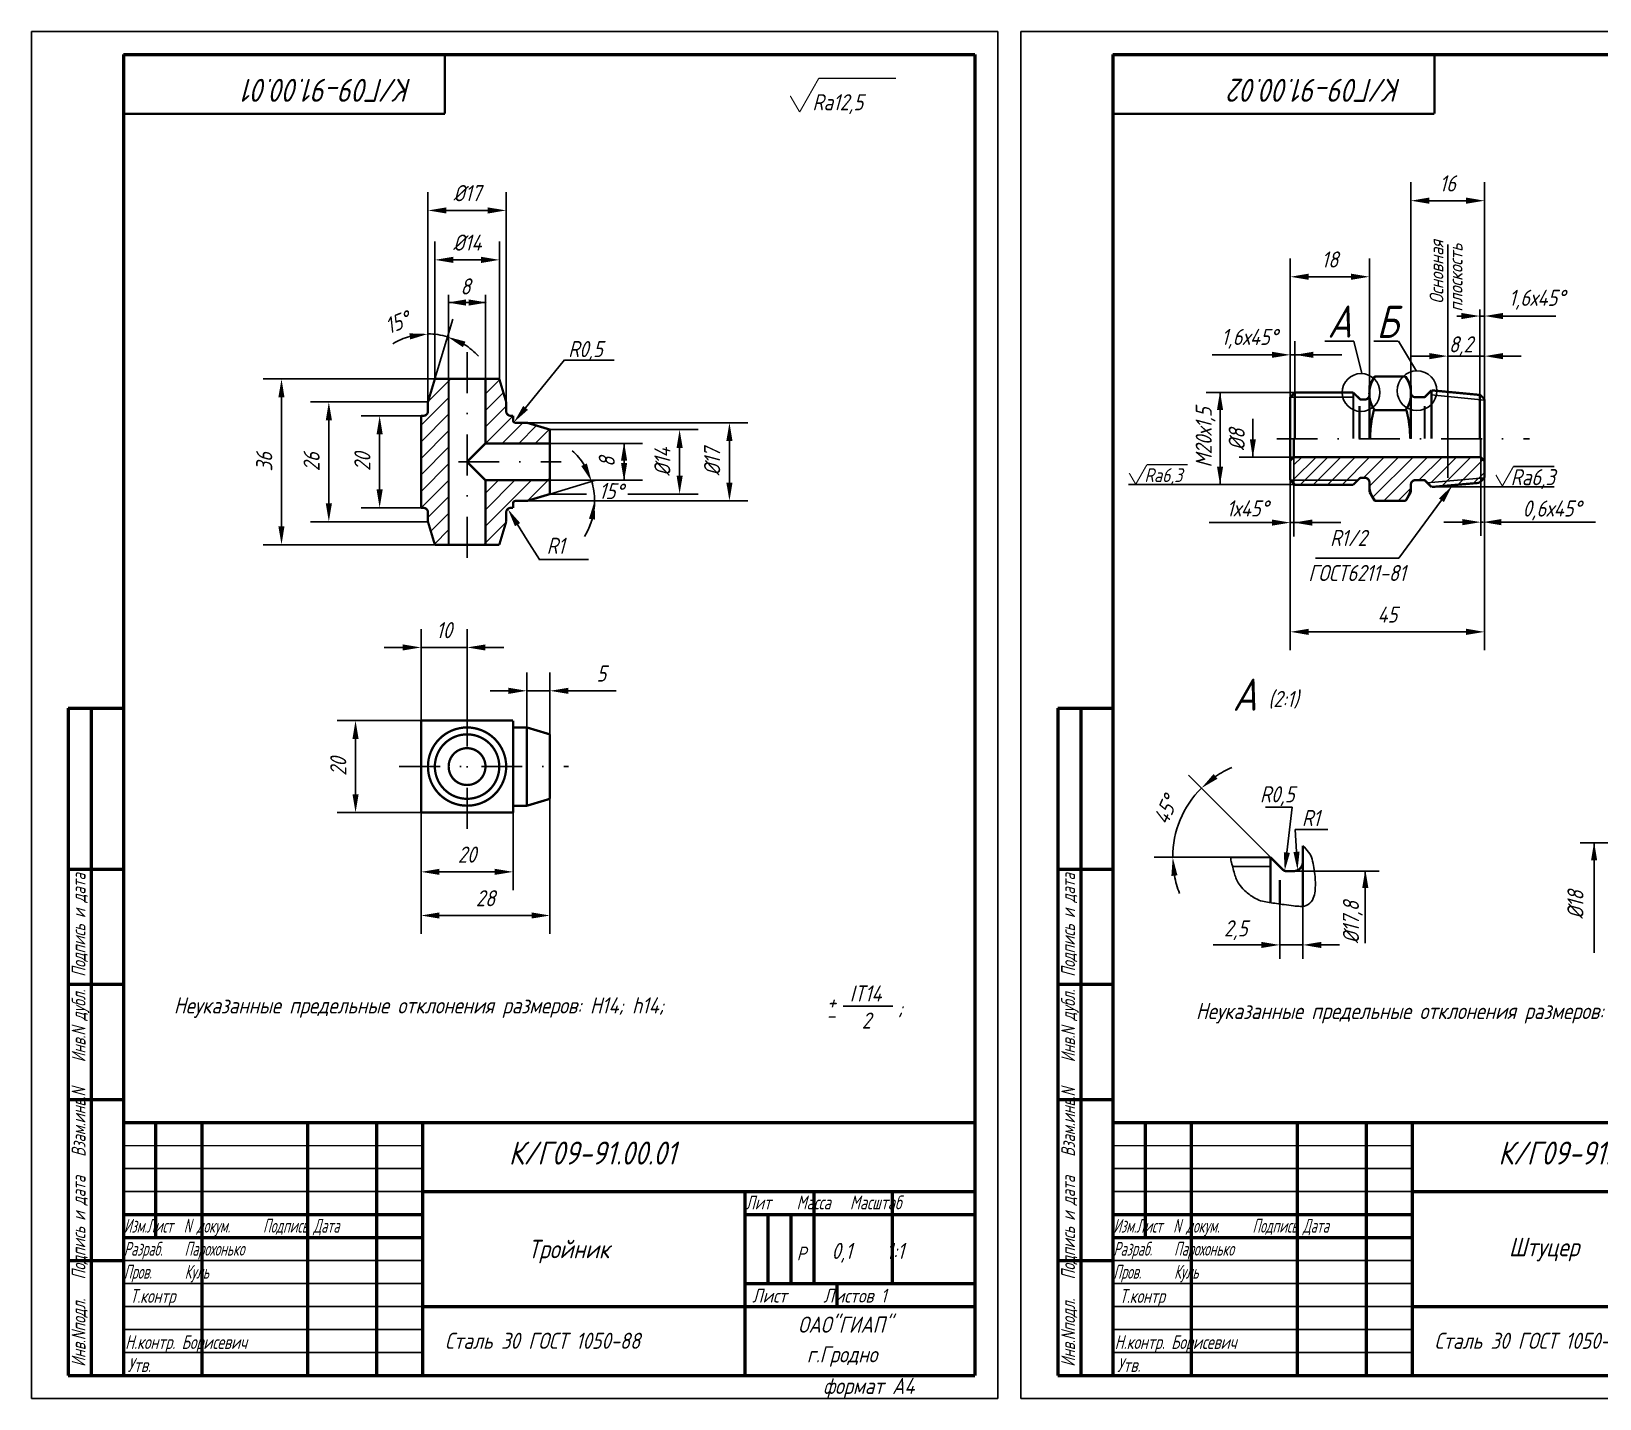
# Model space of a CAD drawing. Header units: inches. Extents: x 1065 to 7392, y 1020 to 3127.
# Drawn here: x 6062.6 to 6403.3, y 1027.6 to 1324.6 of the extents above; entities that cross this region are included whole.
import ezdxf
from ezdxf.enums import TextEntityAlignment as Align

# ---------------------------------------------------------------- set-up
doc = ezdxf.new("R2010")
doc.units = ezdxf.units.IN
doc.header["$LTSCALE"] = 0.7
doc.header["$MEASUREMENT"] = 0
doc.linetypes.add('DASHDOT', pattern=[25.4, 12.7, -6.35, 0, -6.35])
doc.styles.add('ROMANC', font='romanc', dxfattribs={"width": 0.8, "oblique": 15, "height": 3.5})
doc.styles.get("Standard").update_dxf_attribs({"font": 'romand.shx', "width": 0.8, "oblique": 15, "height": 3.5})
doc.dimstyles.get("Standard").update_dxf_attribs({"dimtxt": 3.5, "dimasz": 4, "dimexe": 4, "dimexo": 0, "dimgap": 2, "dimtad": 1, "dimdec": 0, "dimdsep": 46, "dimtxsty": 'Standard', "dimcen": 0.09, "dimadec": 0, "dimazin": 0, "dimtfac": 1, "dimtdec": 0, "dimtmove": 0, "dimatfit": 3, "dimfxl": 0, "dimtolj": 1, "dimtzin": 0, "dimlwd": 25, "dimlwe": 25, "dimarcsym": 0})

# ---------------------------------------------------------------- blocks, each defined once
blk = doc.blocks.new('*D367')
at = {"color": 0, "lineweight": 25}
for p, q in [((6147.28, 1241.05), (6134.29, 1241.05)), ((6138.29, 1237.05), (6138.29, 1225.05)), ((6147.31, 1221.05), (6134.29, 1221.05))]:
    blk.add_line(p, q, dxfattribs=at)
for points in [[(6137.62, 1237.05), (6138.95, 1237.05), (6138.29, 1241.05)], [(6137.62, 1225.05), (6138.95, 1225.05), (6138.29, 1221.05)]]:
    blk.add_solid(points, dxfattribs=at)
at = {"layer": 'DEFPOINTS', "color": 0, "lineweight": 25}
for p in [(6147.28, 1241.05), (6138.29, 1221.05), (6147.31, 1221.05)]:
    blk.add_point(p, dxfattribs=at)
at = {"color": 0, "insert": (6134.54, 1231.05), "char_height": 3.5, "attachment_point": 5, "rotation": 90}
blk.add_mtext('\\A1;20', dxfattribs=at)
blk = doc.blocks.new('*D368')
at = {"color": 0, "lineweight": 25}
blk.add_line((6150.28, 1249.05), (6154.18, 1262.04), dxfattribs=at)
for start, end in [(105.5877, 121.1753), (73.3008, 90), (42.1254, 57.7131)]:
    blk.add_arc((6148.79, 1244.09), 14.75, start, end, dxfattribs=at)
for points in [[(6144.74, 1258.95), (6144.92, 1257.63), (6148.79, 1258.83)], [(6156.39, 1255.95), (6156.95, 1257.16), (6153.03, 1258.21)]]:
    blk.add_solid(points, dxfattribs=at)
at = {"layer": 'DEFPOINTS', "color": 0, "lineweight": 25}
for p in [(6148.79, 1281.64), (6151.64, 1258.56), (6150.28, 1249.05), (6148.78, 1244.05), (6148.79, 1244.09)]:
    blk.add_point(p, dxfattribs=at)
at = {"color": 0, "insert": (6142.12, 1261.34), "char_height": 3.5, "attachment_point": 5, "rotation": 21.1435}
blk.add_mtext('\\A1;15%%D', dxfattribs=at)
blk = doc.blocks.new('*D377')
at = {"color": 0, "lineweight": 25}
for p, q in [((6148.78, 1244.05), (6123.25, 1244.05)), ((6127.25, 1240.05), (6127.25, 1222.05)), ((6148.78, 1218.05), (6123.25, 1218.05))]:
    blk.add_line(p, q, dxfattribs=at)
for points in [[(6126.58, 1240.05), (6127.92, 1240.05), (6127.25, 1244.05)], [(6126.58, 1222.05), (6127.92, 1222.05), (6127.25, 1218.05)]]:
    blk.add_solid(points, dxfattribs=at)
at = {"layer": 'DEFPOINTS', "color": 0, "lineweight": 25}
for p in [(6148.78, 1244.05), (6127.25, 1218.05), (6148.78, 1218.05)]:
    blk.add_point(p, dxfattribs=at)
at = {"color": 0, "lineweight": 25, "insert": (6123.5, 1231.05), "char_height": 3.5, "attachment_point": 5, "rotation": 90}
blk.add_mtext('\\A1;26', dxfattribs=at)
blk = doc.blocks.new('*D378')
at = {"color": 0, "lineweight": 25}
for p, q in [((6150.28, 1249.05), (6112.96, 1249.05)), ((6116.96, 1245.05), (6116.96, 1217.05)), ((6150.28, 1213.05), (6112.96, 1213.05))]:
    blk.add_line(p, q, dxfattribs=at)
for points in [[(6116.29, 1245.05), (6117.62, 1245.05), (6116.96, 1249.05)], [(6116.29, 1217.05), (6117.62, 1217.05), (6116.96, 1213.05)]]:
    blk.add_solid(points, dxfattribs=at)
at = {"layer": 'DEFPOINTS', "color": 0, "lineweight": 25}
for p in [(6150.28, 1249.05), (6116.96, 1213.05), (6150.28, 1213.05)]:
    blk.add_point(p, dxfattribs=at)
at = {"color": 0, "lineweight": 25, "insert": (6113.21, 1231.05), "char_height": 3.5, "attachment_point": 5, "rotation": 90}
blk.add_mtext('\\A1;36', dxfattribs=at)
blk = doc.blocks.new('*D379')
at = {"color": 0, "lineweight": 25}
for p, q in [((6170.28, 1239.55), (6218.28, 1239.55)), ((6214.28, 1235.55), (6214.28, 1226.55)), ((6170.28, 1222.55), (6218.28, 1222.55))]:
    blk.add_line(p, q, dxfattribs=at)
for points in [[(6213.61, 1235.55), (6214.95, 1235.55), (6214.28, 1239.55)], [(6213.61, 1226.55), (6214.95, 1226.55), (6214.28, 1222.55)]]:
    blk.add_solid(points, dxfattribs=at)
at = {"layer": 'DEFPOINTS', "color": 0, "lineweight": 25}
for p in [(6170.28, 1239.55), (6170.28, 1222.55), (6214.28, 1222.55)]:
    blk.add_point(p, dxfattribs=at)
at = {"color": 0, "lineweight": 25, "insert": (6210.53, 1231.05), "char_height": 3.5, "attachment_point": 5, "rotation": 90}
blk.add_mtext('\\A1;%%C17', dxfattribs=at)
blk = doc.blocks.new('*D380')
at = {"color": 0, "lineweight": 25}
for p, q in [((6150.28, 1249.05), (6150.28, 1278.92)), ((6164.34, 1248.86), (6164.34, 1278.92)), ((6154.28, 1274.92), (6160.34, 1274.92))]:
    blk.add_line(p, q, dxfattribs=at)
for points in [[(6154.28, 1275.59), (6154.28, 1274.25), (6150.28, 1274.92)], [(6160.34, 1275.59), (6160.34, 1274.25), (6164.34, 1274.92)]]:
    blk.add_solid(points, dxfattribs=at)
at = {"layer": 'DEFPOINTS', "color": 0, "lineweight": 25}
for p in [(6164.34, 1274.92), (6150.28, 1249.05), (6164.34, 1248.86)]:
    blk.add_point(p, dxfattribs=at)
at = {"color": 0, "lineweight": 25, "insert": (6157.31, 1278.67), "char_height": 3.5, "attachment_point": 5}
blk.add_mtext('\\A1;%%C14', dxfattribs=at)
blk = doc.blocks.new('*D381')
at = {"color": 0, "lineweight": 25}
for p, q in [((6148.79, 1244.09), (6148.79, 1289.66)), ((6165.78, 1244.05), (6165.78, 1289.66)), ((6152.79, 1285.66), (6161.78, 1285.66))]:
    blk.add_line(p, q, dxfattribs=at)
for points in [[(6152.79, 1286.32), (6152.79, 1284.99), (6148.79, 1285.66)], [(6161.78, 1286.32), (6161.78, 1284.99), (6165.78, 1285.66)]]:
    blk.add_solid(points, dxfattribs=at)
at = {"layer": 'DEFPOINTS', "color": 0, "lineweight": 25}
for p in [(6165.78, 1285.66), (6148.79, 1244.09), (6165.78, 1244.05)]:
    blk.add_point(p, dxfattribs=at)
at = {"color": 0, "lineweight": 25, "insert": (6157.29, 1289.41), "char_height": 3.5, "attachment_point": 5}
blk.add_mtext('\\A1;%%C17', dxfattribs=at)
blk = doc.blocks.new('*D369')
at = {"color": 0, "lineweight": 25}
for p, q in [((6170.28, 1169.16), (6170.28, 1185.31)), ((6175.28, 1167.66), (6175.28, 1185.31)), ((6166.28, 1181.31), (6162.28, 1181.31)), ((6170.28, 1181.31), (6175.28, 1181.31)), ((6179.28, 1181.31), (6189.64, 1181.31))]:
    blk.add_line(p, q, dxfattribs=at)
for points in [[(6166.28, 1181.97), (6166.28, 1180.64), (6170.28, 1181.31)], [(6179.28, 1181.97), (6179.28, 1180.64), (6175.28, 1181.31)]]:
    blk.add_solid(points, dxfattribs=at)
at = {"layer": 'DEFPOINTS', "color": 0, "lineweight": 25}
for p in [(6175.28, 1181.31), (6170.28, 1169.16), (6175.28, 1167.66)]:
    blk.add_point(p, dxfattribs=at)
at = {"color": 0, "lineweight": 25, "insert": (6186.46, 1185.06), "char_height": 3.5, "attachment_point": 5}
blk.add_mtext('\\A1;5', dxfattribs=at)
blk = doc.blocks.new('*D382')
at = {"color": 0, "lineweight": 25}
for p, q in [((6147.28, 1174.85), (6147.28, 1194.73)), ((6157.28, 1174.85), (6157.28, 1194.73)), ((6143.28, 1190.73), (6139.28, 1190.73)), ((6147.28, 1190.73), (6157.28, 1190.73)), ((6161.28, 1190.73), (6165.28, 1190.73))]:
    blk.add_line(p, q, dxfattribs=at)
for points in [[(6143.28, 1191.39), (6143.28, 1190.06), (6147.28, 1190.73)], [(6161.28, 1191.39), (6161.28, 1190.06), (6157.28, 1190.73)]]:
    blk.add_solid(points, dxfattribs=at)
at = {"layer": 'DEFPOINTS', "color": 0, "lineweight": 25}
for p in [(6157.28, 1190.73), (6147.28, 1174.85), (6157.28, 1174.85)]:
    blk.add_point(p, dxfattribs=at)
at = {"color": 0, "lineweight": 25, "insert": (6152.28, 1194.48), "char_height": 3.5, "attachment_point": 5}
blk.add_mtext('\\A1;10', dxfattribs=at)
blk = doc.blocks.new('*D383')
at = {"color": 0, "lineweight": 25}
for p, q in [((6147.28, 1174.85), (6129.05, 1174.85)), ((6133.05, 1170.85), (6133.05, 1158.85)), ((6147.28, 1154.85), (6129.05, 1154.85))]:
    blk.add_line(p, q, dxfattribs=at)
for points in [[(6132.38, 1170.85), (6133.72, 1170.85), (6133.05, 1174.85)], [(6132.38, 1158.85), (6133.72, 1158.85), (6133.05, 1154.85)]]:
    blk.add_solid(points, dxfattribs=at)
at = {"layer": 'DEFPOINTS', "color": 0, "lineweight": 25}
for p in [(6147.28, 1174.85), (6133.05, 1154.85), (6147.28, 1154.85)]:
    blk.add_point(p, dxfattribs=at)
at = {"color": 0, "lineweight": 25, "insert": (6129.3, 1164.85), "char_height": 3.5, "attachment_point": 5, "rotation": 90}
blk.add_mtext('\\A1;20', dxfattribs=at)
blk = doc.blocks.new('*D384')
at = {"color": 0, "lineweight": 25}
for p, q in [((6147.28, 1154.85), (6147.28, 1137.98)), ((6167.28, 1154.85), (6167.28, 1137.98)), ((6151.28, 1141.98), (6163.28, 1141.98))]:
    blk.add_line(p, q, dxfattribs=at)
for points in [[(6151.28, 1142.65), (6151.28, 1141.32), (6147.28, 1141.98)], [(6163.28, 1142.65), (6163.28, 1141.32), (6167.28, 1141.98)]]:
    blk.add_solid(points, dxfattribs=at)
at = {"layer": 'DEFPOINTS', "color": 0, "lineweight": 25}
for p in [(6147.28, 1154.85), (6167.28, 1154.85), (6167.28, 1141.98)]:
    blk.add_point(p, dxfattribs=at)
at = {"color": 0, "lineweight": 25, "insert": (6157.28, 1145.73), "char_height": 3.5, "attachment_point": 5}
blk.add_mtext('\\A1;20', dxfattribs=at)
blk = doc.blocks.new('*D385')
at = {"color": 0, "lineweight": 25}
for p, q in [((6175.28, 1157.85), (6175.28, 1128.5)), ((6147.28, 1154.85), (6147.28, 1128.5)), ((6151.28, 1132.5), (6171.28, 1132.5))]:
    blk.add_line(p, q, dxfattribs=at)
for points in [[(6151.28, 1133.17), (6151.28, 1131.84), (6147.28, 1132.5)], [(6171.28, 1133.17), (6171.28, 1131.84), (6175.28, 1132.5)]]:
    blk.add_solid(points, dxfattribs=at)
at = {"layer": 'DEFPOINTS', "color": 0, "lineweight": 25}
for p in [(6175.28, 1157.85), (6147.28, 1154.85), (6175.28, 1132.5)]:
    blk.add_point(p, dxfattribs=at)
at = {"color": 0, "lineweight": 25, "insert": (6161.28, 1136.25), "char_height": 3.5, "attachment_point": 5}
blk.add_mtext('\\A1;28', dxfattribs=at)
blk = doc.blocks.new('*D370')
at = {"color": 0, "lineweight": 25}
for p, q in [((6331.85, 1145.14), (6313.99, 1163)), ((6323.16, 1145.14), (6306.59, 1145.14))]:
    blk.add_line(p, q, dxfattribs=at)
for start, end in [(113.4062, 124.2031), (135, 180), (190.7969, 201.5938)]:
    blk.add_arc((6331.85, 1145.14), 21.26, start, end, dxfattribs=at)
for points in [[(6320.32, 1162.21), (6319.47, 1163.23), (6316.82, 1160.17)], [(6310.3, 1141.09), (6311.63, 1141.22), (6310.59, 1145.14)]]:
    blk.add_solid(points, dxfattribs=at)
at = {"layer": 'DEFPOINTS', "color": 0, "lineweight": 25}
for p in [(6311.32, 1150.64), (6323.16, 1145.14), (6331.85, 1145.14), (6331.85, 1145.14), (6334.56, 1142.43)]:
    blk.add_point(p, dxfattribs=at)
at = {"color": 0, "insert": (6309.05, 1155.41), "char_height": 3.5, "attachment_point": 5, "rotation": 65.7474}
blk.add_mtext('\\A1;45%%D', dxfattribs=at)
blk = doc.blocks.new('*D386')
at = {"color": 0, "lineweight": 25}
for p, q in [((6336.13, 1245.08), (6336.13, 1275.25)), ((6353.33, 1245.24), (6353.33, 1275.25)), ((6340.13, 1271.25), (6349.33, 1271.25))]:
    blk.add_line(p, q, dxfattribs=at)
for points in [[(6340.13, 1271.92), (6340.13, 1270.59), (6336.13, 1271.25)], [(6349.33, 1271.92), (6349.33, 1270.59), (6353.33, 1271.25)]]:
    blk.add_solid(points, dxfattribs=at)
at = {"layer": 'DEFPOINTS', "color": 0, "lineweight": 25}
for p in [(6353.33, 1271.25), (6336.13, 1245.08), (6353.33, 1245.24)]:
    blk.add_point(p, dxfattribs=at)
at = {"color": 0, "lineweight": 25, "insert": (6344.73, 1275), "char_height": 3.5, "attachment_point": 5}
blk.add_mtext('\\A1;18', dxfattribs=at)
blk = doc.blocks.new('*D387')
at = {"color": 0, "lineweight": 25}
for p, q in [((6362.33, 1245.24), (6362.33, 1291.78)), ((6378.33, 1244.48), (6378.33, 1291.78)), ((6366.33, 1287.78), (6374.33, 1287.78))]:
    blk.add_line(p, q, dxfattribs=at)
for points in [[(6366.33, 1288.45), (6366.33, 1287.11), (6362.33, 1287.78)], [(6374.33, 1288.45), (6374.33, 1287.11), (6378.33, 1287.78)]]:
    blk.add_solid(points, dxfattribs=at)
at = {"layer": 'DEFPOINTS', "color": 0, "lineweight": 25}
for p in [(6378.33, 1287.78), (6362.33, 1245.24), (6378.33, 1244.48)]:
    blk.add_point(p, dxfattribs=at)
at = {"color": 0, "lineweight": 25, "insert": (6370.33, 1291.53), "char_height": 3.5, "attachment_point": 5}
blk.add_mtext('\\A1;16', dxfattribs=at)
blk = doc.blocks.new('*D388')
at = {"color": 0, "lineweight": 25}
for p, q in [((6336.13, 1227.09), (6336.13, 1190.12)), ((6378.33, 1227.59), (6378.33, 1190.12)), ((6340.13, 1194.12), (6374.33, 1194.12))]:
    blk.add_line(p, q, dxfattribs=at)
for points in [[(6340.13, 1194.79), (6340.13, 1193.45), (6336.13, 1194.12)], [(6374.33, 1194.79), (6374.33, 1193.45), (6378.33, 1194.12)]]:
    blk.add_solid(points, dxfattribs=at)
at = {"layer": 'DEFPOINTS', "color": 0, "lineweight": 25}
for p in [(6336.13, 1227.09), (6378.33, 1227.59), (6378.33, 1194.12)]:
    blk.add_point(p, dxfattribs=at)
at = {"color": 0, "lineweight": 25, "insert": (6357.23, 1197.87), "char_height": 3.5, "attachment_point": 5}
blk.add_mtext('\\A1;45', dxfattribs=at)

msp = doc.modelspace()

# ---------------------------------------------------------------- linework, layer by layer
for p, q in [((6062.62, 1324.56), (6062.62, 1027.56)), ((6062.62, 1324.56), (6272.62, 1324.56)), ((6272.62, 1324.56), (6272.62, 1027.56)), ((6277.6, 1324.56), (6277.6, 1027.56)), ((6277.6, 1324.56), (6487.6, 1324.56)), ((6359.62, 1257.29), (6363.56, 1250.73)), ((6349.94, 1257.27), (6343.67, 1257.27)), ((6351.71, 1250.22), (6349.94, 1257.27)), ((6354.27, 1257.27), (6359.56, 1257.27)), ((6178.48, 1253.12), (6189.24, 1253.12)), ((6370.33, 1251.95), (6370.33, 1227.59)), ((6153.28, 1249.05), (6153.28, 1231.05)), ((6353.33, 1247.68), (6353.33, 1236.08)), ((6362.33, 1236.08), (6362.33, 1247.68)), ((6336.13, 1245.1), (6336.13, 1227.09)), ((6336.13, 1245.1), (6336.13, 1227.09)), ((6336.13, 1245.08), (6341.89, 1245.08)), ((6336.13, 1245.08), (6349.83, 1245.08)), ((6350.83, 1245.08), (6350.83, 1245.04)), ((6366.74, 1245.59), (6378.33, 1244.48)), ((6378.33, 1245.58), (6378.33, 1226.58)), ((6175.28, 1238.05), (6175.28, 1231.05)), ((6147.28, 1221.05), (6147.28, 1231.05)), ((6175.28, 1224.05), (6175.28, 1231.05)), ((6336.15, 1227.08), (6341.89, 1227.08)), ((6336.93, 1227.08), (6350.83, 1227.08)), ((6365.91, 1226.51), (6378.25, 1227.58)), ((6353.33, 1226.3), (6353.33, 1226.58)), ((6362.33, 1224.49), (6362.33, 1226.3)), ((6367.32, 1225.62), (6393.5, 1225.62)), ((6368.98, 1222.7), (6359.71, 1210.15)), ((6172.86, 1209.82), (6183.65, 1209.82)), ((6359.71, 1210.15), (6341.64, 1210.15)), ((6336.57, 1156.03), (6330.74, 1156.03)), ((6335.4, 1146.18), (6336.57, 1156.03)), ((6337.48, 1146.33), (6337.2, 1151.21)), ((6337.2, 1151.21), (6344.31, 1151.21)), ((6323.59, 1143.14), (6331.85, 1143.14)), ((6333.85, 1143.14), (6333.85, 1143.05)), ((6062.62, 1027.56), (6272.62, 1027.56)), ((6277.6, 1027.56), (6487.6, 1027.56))]:
    msp.add_line(p, q)
at = {"lineweight": 50}
for p, q in [((6082.62, 1319.56), (6082.62, 1032.56)), ((6082.62, 1319.56), (6267.62, 1319.56)), ((6267.62, 1319.56), (6267.62, 1032.56)), ((6297.6, 1319.56), (6297.6, 1032.56)), ((6297.6, 1319.56), (6482.6, 1319.56)), ((6070.62, 1177.56), (6070.62, 1032.56)), ((6070.62, 1177.56), (6082.62, 1177.56)), ((6075.62, 1177.56), (6075.62, 1032.56)), ((6285.6, 1177.56), (6285.6, 1032.56)), ((6285.6, 1177.56), (6297.6, 1177.56)), ((6290.6, 1177.56), (6290.6, 1032.56)), ((6070.62, 1142.56), (6082.62, 1142.56)), ((6285.6, 1142.56), (6297.6, 1142.56)), ((6070.62, 1117.56), (6082.62, 1117.56)), ((6285.6, 1117.56), (6297.6, 1117.56)), ((6070.62, 1092.56), (6082.62, 1092.56)), ((6285.6, 1092.56), (6297.6, 1092.56)), ((6082.62, 1087.56), (6267.62, 1087.56)), ((6089.62, 1087.56), (6089.62, 1062.56)), ((6099.62, 1087.56), (6099.62, 1032.56)), ((6122.62, 1087.56), (6122.62, 1032.56)), ((6137.62, 1087.56), (6137.62, 1032.56)), ((6147.62, 1087.56), (6147.62, 1032.56)), ((6297.6, 1087.56), (6482.6, 1087.56)), ((6304.6, 1087.56), (6304.6, 1062.56)), ((6314.6, 1087.56), (6314.6, 1032.56)), ((6337.6, 1087.56), (6337.6, 1032.56)), ((6352.6, 1087.56), (6352.6, 1032.56)), ((6362.6, 1087.56), (6362.6, 1032.56)), ((6217.62, 1072.56), (6217.62, 1032.56)), ((6232.62, 1072.56), (6232.62, 1052.56)), ((6249.62, 1072.56), (6249.62, 1052.56)), ((6082.62, 1067.56), (6147.62, 1067.56)), ((6217.62, 1067.56), (6267.62, 1067.56)), ((6222.62, 1067.56), (6222.62, 1052.56)), ((6227.62, 1067.56), (6227.62, 1052.56)), ((6297.6, 1067.56), (6362.6, 1067.56)), ((6082.62, 1062.56), (6147.62, 1062.56)), ((6297.6, 1062.56), (6362.6, 1062.56)), ((6070.62, 1057.56), (6082.62, 1057.56)), ((6285.6, 1057.56), (6297.6, 1057.56)), ((6217.62, 1052.56), (6267.62, 1052.56)), ((6237.62, 1052.56), (6237.62, 1047.56)), ((6070.62, 1032.56), (6267.62, 1032.56)), ((6285.6, 1032.56), (6482.6, 1032.56))]:
    msp.add_line(p, q, dxfattribs=at)
at = {"color": 0, "linetype": 'ByBlock'}
for p, q in [((6362.33, 1245.24), (6362.33, 1283.95)), ((6378.33, 1245.58), (6378.33, 1283.95)), ((6370.33, 1246.25), (6370.33, 1278.27)), ((6153.28, 1249.05), (6153.28, 1267.32)), ((6153.28, 1265.65), (6161.28, 1265.65)), ((6161.28, 1249.05), (6161.28, 1267.32)), ((6336.13, 1245.1), (6336.13, 1266.78)), ((6353.33, 1245.24), (6353.33, 1266.78)), ((6377.33, 1245.58), (6377.33, 1264.17)), ((6373.33, 1262.72), (6372.31, 1262.72)), ((6378.33, 1262.72), (6377.33, 1262.72)), ((6382.33, 1262.72), (6393.83, 1262.72)), ((6336.13, 1245.1), (6336.13, 1257.29)), ((6337.13, 1246.08), (6337.13, 1257.29)), ((6378.33, 1245.58), (6378.33, 1257.39)), ((6328.13, 1254.29), (6319.14, 1254.29)), ((6332.13, 1254.29), (6328.13, 1254.29)), ((6337.13, 1254.29), (6336.13, 1254.29)), ((6337.13, 1254.29), (6347.33, 1254.29)), ((6366.33, 1254.01), (6362.33, 1254.01)), ((6378.33, 1254.01), (6370.33, 1254.01)), ((6378.33, 1244.66), (6378.33, 1257.01)), ((6382.33, 1254.01), (6386.33, 1254.01)), ((6172.52, 1245.87), (6178.47, 1253.19)), ((6169.99, 1242.77), (6172.52, 1245.87)), ((6337.11, 1246.08), (6317.87, 1246.08)), ((6320.87, 1246.08), (6320.87, 1226.09)), ((6328, 1236.08), (6328, 1240.41)), ((6328, 1232.08), (6328, 1236.08)), ((6336.93, 1232.08), (6325, 1232.08)), ((6336.13, 1231.29), (6336.13, 1214.85)), ((6336.93, 1232.08), (6336.93, 1214.85)), ((6377.5, 1232.08), (6377.5, 1214.95)), ((6339.33, 1226.09), (6300.99, 1226.09)), ((6168.25, 1217.41), (6170.37, 1214.01)), ((6328.13, 1217.85), (6318.5, 1217.85)), ((6332.13, 1217.85), (6328.13, 1217.85)), ((6336.93, 1217.85), (6336.13, 1217.85)), ((6336.93, 1217.85), (6347.13, 1217.85)), ((6373.5, 1217.95), (6369.5, 1217.95)), ((6377.5, 1217.95), (6378.01, 1217.95)), ((6382.01, 1217.95), (6386.01, 1217.95)), ((6386.01, 1217.95), (6402.46, 1217.95)), ((6170.37, 1214.01), (6172.99, 1209.83)), ((6147.28, 1174.85), (6147.28, 1187.55)), ((6157.28, 1174.85), (6157.28, 1187.55)), ((6147.28, 1174.85), (6133.84, 1174.85)), ((6175.28, 1157.85), (6175.28, 1132.22)), ((6147.28, 1154.85), (6133.84, 1154.85)), ((6147.28, 1154.85), (6147.28, 1132.22)), ((6147.28, 1153.45), (6147.28, 1140.55)), ((6167.28, 1154.85), (6167.28, 1140.55)), ((6415.86, 1148.28), (6399.14, 1148.28)), ((6402.14, 1148.28), (6402.14, 1131.57)), ((6402.14, 1148.28), (6402.14, 1139.57)), ((6336.85, 1142.14), (6355.43, 1142.14)), ((6352.43, 1142.14), (6352.43, 1134.49)), ((6333.85, 1134.99), (6333.85, 1123.11)), ((6338.85, 1134.49), (6338.85, 1123.11)), ((6352.43, 1134.49), (6352.43, 1126.49)), ((6402.14, 1131.57), (6402.14, 1124.41)), ((6325.85, 1126.11), (6319.35, 1126.11)), ((6329.85, 1126.11), (6325.85, 1126.11)), ((6338.85, 1126.11), (6333.85, 1126.11)), ((6342.85, 1126.11), (6346.85, 1126.11))]:
    msp.add_line(p, q, dxfattribs=at)
at = {"linetype": 'DASHDOT'}
for p, q in [((6157.28, 1254.88), (6157.28, 1206.05)), ((6333.18, 1236.08), (6388.13, 1236.08)), ((6155.4, 1231.05), (6177.7, 1231.05)), ((6157.28, 1178.13), (6157.28, 1150.43)), ((6142.51, 1164.85), (6179.33, 1164.85))]:
    msp.add_line(p, q, dxfattribs=at)
at = {"color": 0}
for p, q in [((6148.79, 1244.09), (6153.76, 1249.05)), ((6161.28, 1245.8), (6164.34, 1248.86)), ((6147.28, 1238.98), (6153.28, 1244.98)), ((6161.28, 1242.21), (6165.17, 1246.09)), ((6147.28, 1235.39), (6153.28, 1241.39)), ((6161.28, 1238.62), (6165.78, 1243.12)), ((6161.31, 1235.05), (6167.28, 1241.02)), ((6147.28, 1231.8), (6153.28, 1237.8)), ((6164.91, 1235.05), (6169.41, 1239.55)), ((6168.5, 1235.05), (6172.37, 1238.93)), ((6172.09, 1235.05), (6175.13, 1238.1)), ((6147.28, 1228.21), (6153.28, 1234.21)), ((6147.28, 1224.62), (6153.28, 1230.62)), ((6336.93, 1227.26), (6341.75, 1232.08)), ((6336.93, 1230.4), (6338.61, 1232.08)), ((6338.3, 1226.08), (6344.3, 1232.08)), ((6341.09, 1226.08), (6347.09, 1232.08)), ((6344.24, 1226.08), (6350.24, 1232.08)), ((6347.38, 1226.08), (6353.38, 1232.08)), ((6352.02, 1227.58), (6356.52, 1232.08)), ((6353.36, 1225.77), (6359.67, 1232.08)), ((6354.1, 1223.37), (6362.81, 1232.08)), ((6356.45, 1222.58), (6365.95, 1232.08)), ((6364.1, 1227.08), (6369.1, 1232.08)), ((6366.74, 1226.58), (6372.24, 1232.08)), ((6369.08, 1225.78), (6375.38, 1232.08)), ((6372.52, 1226.08), (6378.01, 1231.57)), ((6147.31, 1221.05), (6153.28, 1227.02)), ((6161.28, 1224.25), (6164.09, 1227.05)), ((6161.28, 1220.65), (6167.68, 1227.05)), ((6161.28, 1217.06), (6171.27, 1227.05)), ((6170.4, 1222.59), (6174.87, 1227.05)), ((6174.87, 1227.05), (6175.28, 1227.47)), ((6375.96, 1226.38), (6378.33, 1228.75)), ((6148.78, 1218.93), (6153.28, 1223.43)), ((6359.6, 1222.58), (6362.28, 1225.26)), ((6149.41, 1215.97), (6153.28, 1219.84)), ((6161.28, 1213.47), (6165.75, 1217.93)), ((6150.24, 1213.2), (6153.28, 1216.25)), ((6160.87, 1213.05), (6161.28, 1213.47))]:
    msp.add_line(p, q, dxfattribs=at)
at = {"linetype": 'Continuous'}
for p, q in [((6362.33, 1247.68), (6362.33, 1236.08)), ((6377.33, 1246.58), (6377.33, 1236.08))]:
    msp.add_line(p, q, dxfattribs=at)
at = {"lineweight": 25}
for p, q in [((6175.28, 1238.05), (6207.46, 1238.05)), ((6175.28, 1235.05), (6195.39, 1235.05)), ((6191.39, 1235.05), (6191.39, 1227.05)), ((6203.46, 1234.05), (6203.46, 1228.05)), ((6175.28, 1227.05), (6195.39, 1227.05)), ((6175.28, 1224.05), (6185.25, 1227.04)), ((6175.28, 1224.05), (6183.24, 1224.05)), ((6192.18, 1224.05), (6207.46, 1224.05)), ((6238.98, 1112.79), (6249.81, 1112.79)), ((6082.62, 1077.56), (6147.62, 1077.56)), ((6297.6, 1077.56), (6362.6, 1077.56)), ((6082.62, 1072.56), (6147.62, 1072.56)), ((6297.6, 1072.56), (6362.6, 1072.56)), ((6082.62, 1057.56), (6147.62, 1057.56)), ((6297.6, 1057.56), (6362.6, 1057.56)), ((6082.62, 1052.56), (6147.62, 1052.56)), ((6297.6, 1052.56), (6362.6, 1052.56)), ((6082.62, 1047.56), (6147.62, 1047.56)), ((6297.6, 1047.56), (6362.6, 1047.56)), ((6082.62, 1042.56), (6147.62, 1042.56)), ((6297.6, 1042.56), (6362.6, 1042.56)), ((6082.62, 1037.56), (6147.62, 1037.56)), ((6297.6, 1037.56), (6362.6, 1037.56))]:
    msp.add_line(p, q, dxfattribs=at)
at = {"lineweight": 15}
for p, q in [((6082.62, 1082.56), (6147.62, 1082.56)), ((6297.6, 1082.56), (6362.6, 1082.56))]:
    msp.add_line(p, q, dxfattribs=at)
at = {"color": 1, "lineweight": 50}
for p, q in [((6147.62, 1072.56), (6267.62, 1072.56)), ((6362.6, 1072.56), (6482.6, 1072.56)), ((6147.62, 1047.56), (6267.62, 1047.56)), ((6362.6, 1047.56), (6482.6, 1047.56))]:
    msp.add_line(p, q, dxfattribs=at)
for points, const_width in [([(6152.47, 1306.67), (6152.47, 1319.67)], 0.5), ([(6367.46, 1306.67), (6367.46, 1319.67)], 0.5), ([(6229.54, 1307.03), (6233.7, 1314.37)], 0.25), ([(6233.7, 1314.37), (6250.45, 1314.37)], 0.3), ([(6227.5, 1310.53), (6229.54, 1307.03)], 0.25), ([(6082.47, 1306.67), (6152.47, 1306.67)], 0.5), ([(6297.46, 1306.67), (6367.46, 1306.67)], 0.5), ([(6150.28, 1249.05), (6148.78, 1244.05)], 0.5), ([(6150.28, 1249.05), (6164.28, 1249.05)], 0.5), ([(6153.28, 1213.05), (6153.28, 1249.05)], 0.5), ([(6161.28, 1249.05), (6161.28, 1235.05)], 0.5), ([(6164.28, 1249.05), (6165.78, 1244.05)], 0.5), ([(6353.33, 1247.68), (6354.43, 1249.58)], 0.5), ([(6353.33, 1236.08), (6353.33, 1247.68)], 0.5), ([(6354.43, 1249.58), (6361.23, 1249.58)], 0.5), ([(6362.33, 1247.68), (6361.23, 1249.58)], 0.5), ([(6362.33, 1247.68), (6362.33, 1236.08)], 0.5), ([(6148.78, 1244.05), (6148.78, 1242.05)], 0.5), ([(6165.78, 1244.05), (6165.78, 1242.05)], 0.5), ([(6337.11, 1246.08), (6336.13, 1245.1)], 0.5), ([(6336.13, 1245.1), (6336.13, 1227.09)], 0.5), ([(6337.11, 1246.08), (6341.89, 1246.08)], 0.5), ([(6337.13, 1246.08), (6349.83, 1246.08)], 0.5), ([(6351.19, 1244.73), (6349.83, 1246.08)], 0.5), ([(6349.83, 1246.08), (6349.83, 1236.08)], 0.5), ([(6351.54, 1244.58), (6352.33, 1244.58)], 0.5), ([(6363.33, 1245.08), (6365.13, 1245.08)], 0.5), ([(6365.48, 1245.23), (6366.83, 1246.58)], 0.5), ([(6366.83, 1246.58), (6366.83, 1236.08)], 0.5), ([(6366.83, 1246.58), (6377.33, 1245.58)], 0.5), ([(6377.33, 1245.66), (6378.33, 1244.66)], 0.5), ([(6377.33, 1245.66), (6377.33, 1236.08)], 0.5), ([(6378.33, 1244.66), (6378.33, 1227.59)], 0.5), ([(6147.28, 1241.05), (6147.78, 1241.05)], 0.5), ([(6147.28, 1241.05), (6147.28, 1221.05)], 0.5), ([(6166.78, 1241.05), (6167.28, 1241.05)], 0.5), ([(6167.28, 1241.05), (6167.28, 1240.05)], 0.5), ([(6351.16, 1243.15), (6351.16, 1236.08)], 0.5), ([(6354.28, 1242.27), (6361.38, 1242.27)], 0.5), ([(6365.33, 1243.2), (6365.33, 1236.08)], 0.5), ([(6167.78, 1239.55), (6170.28, 1239.55)], 0.5), ([(6175.28, 1238.05), (6170.28, 1239.55)], 0.5), ([(6175.28, 1238.05), (6175.28, 1224.05)], 0.5), ([(6161.28, 1235.05), (6157.28, 1231.05)], 0.5), ([(6161.28, 1235.05), (6175.28, 1235.05)], 0.5), ([(6377.5, 1236.08), (6377.5, 1232.08)], 0.5), ([(6157.28, 1231.05), (6161.28, 1227.05)], 0.5), ([(6302.56, 1226.17), (6304.97, 1230.41)], 0.25), ([(6304.97, 1230.41), (6313.84, 1230.41)], 0.3), ([(6336.97, 1232.12), (6336.13, 1231.29)], 0.5), ([(6336.93, 1232.08), (6341.89, 1232.08)], 0.5), ([(6336.93, 1232.08), (6377.5, 1232.08)], 0.5), ([(6377.5, 1232.08), (6378.33, 1231.25)], 0.5), ([(6382.21, 1225.79), (6384.62, 1230.04)], 0.25), ([(6384.62, 1230.04), (6393.49, 1230.04)], 0.3), ([(6161.28, 1227.05), (6175.28, 1227.05)], 0.5), ([(6161.28, 1213.05), (6161.28, 1227.05)], 0.5), ([(6301.16, 1228.58), (6302.56, 1226.17)], 0.25), ([(6337.13, 1226.09), (6336.13, 1227.09)], 0.5), ([(6351.19, 1227.44), (6349.83, 1226.08)], 0.5), ([(6351.54, 1227.58), (6352.33, 1227.58)], 0.5), ([(6353.33, 1224.49), (6353.33, 1226.58)], 0.5), ([(6363.33, 1227.08), (6365.13, 1227.08)], 0.5), ([(6365.48, 1226.94), (6366.83, 1225.58)], 0.5), ([(6366.83, 1225.58), (6377.23, 1226.49)], 0.5), ([(6377.23, 1226.49), (6378.33, 1227.59)], 0.5), ([(6380.81, 1228.2), (6382.21, 1225.79)], 0.25), ([(6175.28, 1224.05), (6170.28, 1222.55)], 0.5), ([(6336.93, 1226.08), (6349.83, 1226.08)], 0.5), ([(6337.13, 1226.08), (6341.89, 1226.08)], 0.5), ([(6353.33, 1224.49), (6354.43, 1222.58)], 0.5), ([(6362.33, 1224.49), (6361.23, 1222.58)], 0.5), ([(6362.33, 1226.3), (6362.33, 1224.49)], 0.5), ([(6147.28, 1221.05), (6147.78, 1221.05)], 0.5), ([(6148.78, 1218.05), (6148.78, 1220.05)], 0.5), ([(6165.78, 1218.05), (6165.78, 1220.05)], 0.5), ([(6166.78, 1221.05), (6167.28, 1221.05)], 0.5), ([(6167.28, 1221.05), (6167.28, 1222.05)], 0.5), ([(6167.78, 1222.55), (6170.28, 1222.55)], 0.5), ([(6354.43, 1222.58), (6361.23, 1222.58)], 0.5), ([(6150.28, 1213.05), (6148.78, 1218.05)], 0.5), ([(6164.28, 1213.05), (6165.78, 1218.05)], 0.5), ([(6150.28, 1213.05), (6164.28, 1213.05)], 0.5), ([(6147.28, 1174.85), (6167.28, 1174.85)], 0.5), ([(6147.28, 1174.85), (6147.28, 1154.85)], 0.5), ([(6167.28, 1174.85), (6167.28, 1154.85)], 0.5), ([(6167.28, 1173.35), (6170.28, 1173.35)], 0.5), ([(6170.28, 1173.35), (6170.28, 1156.35)], 0.5), ([(6170.28, 1173.35), (6175.28, 1171.85)], 0.5), ([(6175.28, 1171.85), (6175.28, 1157.85)], 0.5), ([(6147.28, 1154.85), (6167.28, 1154.85)], 0.5), ([(6167.28, 1156.35), (6170.28, 1156.35)], 0.5), ([(6175.28, 1157.85), (6170.28, 1156.35)], 0.5), ([(6323.16, 1145.14), (6331.85, 1145.14)], 0.5), ([(6334.56, 1142.43), (6331.85, 1145.14)], 0.5), ([(6331.85, 1145.14), (6331.85, 1135.29)], 0.5), ([(6338.85, 1147.65), (6338.85, 1134.49)], 0.5), ([(6335.26, 1142.14), (6336.85, 1142.14)], 0.5), ([(6333.85, 1140.18), (6333.85, 1134.99)], 0.5)]:
    msp.add_lwpolyline(points, dxfattribs=dict(const_width=const_width))
at = {"const_width": 0.5}
for points in [[(6354.58, 1249.58, 0.337742), (6354.49, 1242.27, 0.337742)], [(6361.17, 1242.27, 0.337742), (6361.09, 1249.58, 0.337742)], [(6351.19, 1244.73, 0.198912), (6351.54, 1244.58, 0.198912)], [(6352.33, 1244.58, 0.414214), (6353.33, 1245.58, 0.414214)], [(6362.33, 1246.08, 0.414214), (6363.33, 1245.08, 0.414214)], [(6365.13, 1245.08, 0.198912), (6365.48, 1245.23, 0.198912)], [(6147.78, 1241.05, 0.414214), (6148.78, 1242.05, 0.414214)], [(6165.78, 1242.05, 0.414214), (6166.78, 1241.05, 0.414214)], [(6167.28, 1240.05, 0.414214), (6167.78, 1239.55, 0.414214)], [(6354.28, 1242.27, 0.065251), (6353.47, 1236.08, 0.065251)], [(6362.19, 1236.08, 0.065251), (6361.38, 1242.27, 0.065251)], [(6351.54, 1227.58, 0.198912), (6351.19, 1227.44, 0.198912)], [(6353.33, 1226.58, 0.414214), (6352.33, 1227.58, 0.414214)], [(6363.33, 1227.08, 0.414214), (6362.33, 1226.08, 0.414214)], [(6365.48, 1226.94, 0.198912), (6365.13, 1227.08, 0.198912)], [(6148.78, 1220.05, 0.414214), (6147.78, 1221.05, 0.414214)], [(6166.78, 1221.05, 0.414214), (6165.78, 1220.05, 0.414214)], [(6167.78, 1222.55, 0.414214), (6167.28, 1222.05, 0.414214)], [(6148.78, 1164.85, -1), (6165.78, 1164.85, -1)], [(6150.28, 1164.85, -1), (6164.28, 1164.85, -1)], [(6153.28, 1164.85, -1), (6161.28, 1164.85, -1)], [(6148.78, 1164.85, 1), (6165.78, 1164.85, 1)], [(6150.28, 1164.85, 1), (6164.28, 1164.85, 1)], [(6153.28, 1164.85, 1), (6161.28, 1164.85, 1)], [(6334.56, 1142.43, 0.198912), (6335.26, 1142.14, 0.198912)], [(6336.85, 1142.14, 0.414214), (6338.85, 1144.14, 0.414214)]]:
    msp.add_lwpolyline(points, format="xyb", dxfattribs=at)
at = {"linetype": 'Continuous', "const_width": 0.5}
for points in [[(6337.13, 1246.08), (6337.13, 1236.09)], [(6336.93, 1236.08), (6336.93, 1232.08)]]:
    msp.add_lwpolyline(points, dxfattribs=at)
msp.add_lwpolyline([(6338.85, 1147.65, -0.04578), (6340.12, 1146.29, -0.102753), (6340.88, 1144.74, -0.021631), (6341.27, 1142.92, -0.020194), (6341.52, 1140.94, -0.041448), (6341.52, 1137.82, -0.080409), (6341.14, 1136.25, -0.151734), (6339.99, 1134.9, -0.158776), (6338.35, 1134.48, -0.010795), (6336.86, 1134.6, -0.007743), (6334.79, 1134.86, -0.005794), (6331.55, 1135.34, -0.012898), (6330.1, 1135.62, -0.076767), (6328.56, 1136.21, -0.051089), (6326.55, 1137.64, -0.043229), (6325.22, 1139.04, -0.062038), (6324.52, 1140.18, -0.033941), (6324.12, 1141.25, -0.013605), (6323.38, 1143.98, -0.027433), (6323.16, 1145.14, -0.018174)], format="xyb")
for centre, radius in [((6363.66, 1246.5), 4.31), ((6351.51, 1246.11), 4.11)]:
    msp.add_circle(centre, radius)
at = {"lineweight": 25}
for start, end in [(32.3437, 47.9882), (0, 16.6992), (328.4095, 0), (337.5964, 344.3555)]:
    msp.add_arc((6170.28, 1222.55), 14.7, start, end, dxfattribs=at)
for centre, radius, start, end in [((6359.33, 1226.3), 6, 180, 218.2595), ((6356.33, 1226.3), 6.03, 321.9873, 0)]:
    msp.add_arc(centre, radius, start, end)
at = {"color": 0, "linetype": 'ByBlock'}
for points in [[(6157.02, 1266.32), (6157.02, 1264.99), (6153.02, 1265.65)], [(6157.63, 1266.32), (6157.63, 1264.99), (6161.63, 1265.65)], [(6373.33, 1263.39), (6373.33, 1262.06), (6377.33, 1262.72)], [(6382.33, 1263.39), (6382.33, 1262.06), (6378.33, 1262.72)], [(6332.13, 1254.96), (6332.13, 1253.63), (6336.13, 1254.29)], [(6341.13, 1254.96), (6341.13, 1253.63), (6337.13, 1254.29)], [(6366.33, 1254.68), (6366.33, 1253.34), (6370.33, 1254.01)], [(6382.33, 1254.68), (6382.33, 1253.34), (6378.33, 1254.01)], [(6320.21, 1242.32), (6321.54, 1242.32), (6320.87, 1246.32)], [(6170.51, 1242.35), (6169.47, 1243.19), (6167.47, 1239.66)], [(6327.34, 1235.96), (6328.67, 1235.96), (6328, 1231.96)], [(6320.21, 1230.02), (6321.54, 1230.02), (6320.87, 1226.02)], [(6167.69, 1217.05), (6168.82, 1217.76), (6166.13, 1220.8)], [(6332.13, 1218.52), (6332.13, 1217.18), (6336.13, 1217.85)], [(6340.93, 1218.52), (6340.93, 1217.18), (6336.93, 1217.85)], [(6373.5, 1218.62), (6373.5, 1217.28), (6377.5, 1217.95)], [(6382.01, 1218.62), (6382.01, 1217.28), (6378.01, 1217.95)], [(6401.48, 1144.48), (6402.81, 1144.48), (6402.14, 1148.48)], [(6351.76, 1138.48), (6353.1, 1138.48), (6352.43, 1142.48)], [(6329.85, 1126.77), (6329.85, 1125.44), (6333.85, 1126.11)], [(6342.85, 1126.77), (6342.85, 1125.44), (6338.85, 1126.11)]]:
    msp.add_solid(points, dxfattribs=at)
at = {"lineweight": 25}
for points in [[(6202.8, 1234.05), (6204.13, 1234.05), (6203.46, 1238.05)], [(6190.73, 1231.32), (6192.06, 1231.32), (6191.39, 1235.32)], [(6183.31, 1230.69), (6182.09, 1230.14), (6184.36, 1226.78)], [(6190.73, 1230.8), (6192.06, 1230.8), (6191.39, 1226.8)], [(6202.8, 1228.05), (6204.13, 1228.05), (6203.46, 1224.05)], [(6183.77, 1218.68), (6185.09, 1218.5), (6184.98, 1222.55)]]:
    msp.add_solid(points, dxfattribs=at)
for points in [[(6368.44, 1223.09), (6369.51, 1222.3), (6371.35, 1225.91)], [(6336.06, 1146.1), (6334.73, 1146.26), (6334.92, 1142.21)], [(6338.15, 1146.37), (6336.82, 1146.29), (6337.71, 1142.34)]]:
    msp.add_solid(points)
at = {"layer": 'DEFPOINTS', "color": 0, "linetype": 'ByBlock'}
for p in [(6165.78, 1278.64), (6164.28, 1268.02), (6161.28, 1265.65), (6353.33, 1263.78), (6362.33, 1263.48), (6377.33, 1262.72), (6336.13, 1254.29), (6370.33, 1254.01), (6150.28, 1249.05), (6153.28, 1249.05), (6161.28, 1249.05), (6164.28, 1249.05), (6148.79, 1244.09), (6148.79, 1244.09), (6165.78, 1244.05), (6336.13, 1245.1), (6336.13, 1245.1), (6337.11, 1246.08), (6337.13, 1246.08), (6353.33, 1245.24), (6362.33, 1245.24), (6366.83, 1246.58), (6366.83, 1246.58), (6370.33, 1246.25), (6377.33, 1245.58), (6377.33, 1244.66), (6378.33, 1244.66), (6378.33, 1244.66), (6378.33, 1244.66), (6166.14, 1241.28), (6167.28, 1241.02), (6167.47, 1239.66), (6167.78, 1240.05), (6170.28, 1239.55), (6175.28, 1238.05), (6175.28, 1235.05), (6328, 1236.08), (6336.93, 1236.08), (6336.13, 1231.29), (6336.93, 1232.08), (6336.93, 1232.08), (6377.5, 1232.08), (6378.01, 1231.57), (6175.28, 1227.05), (6186.13, 1227.05), (6320.87, 1227.08), (6336.13, 1227.09), (6336.15, 1227.08), (6175.28, 1224.05), (6213.59, 1224.05), (6378.33, 1226.58), (6165.99, 1220.67), (6166.78, 1220.05), (6167.28, 1221.05), (6170.4, 1222.59), (6208.73, 1221.05), (6221.02, 1222.59), (6130.65, 1218.05), (6148.78, 1218.05), (6336.13, 1217.85), (6378.01, 1217.95), (6378.33, 1198.84), (6157.28, 1184.55), (6147.28, 1174.85), (6147.28, 1174.85), (6157.28, 1174.85), (6175.28, 1157.85), (6136.84, 1154.85), (6147.28, 1154.85), (6147.28, 1154.85), (6147.28, 1153.45), (6167.28, 1153.45), (6167.28, 1143.55), (6336.85, 1142.14), (6402.14, 1139.57), (6175.28, 1135.22), (6333.85, 1134.99), (6338.85, 1134.49), (6338.85, 1134.49), (6352.43, 1134.49), (6333.85, 1126.11)]:
    msp.add_point(p, dxfattribs=at)

# ---------------------------------------------------------------- texts
at = {"color": 0, "linetype": 'ByBlock', "style": 'ROMANC', "oblique": 15, "width": 0.8}
msp.add_text('8', height=3.5, dxfattribs=at).set_placement((6156.94, 1269.15), align=Align.MIDDLE_CENTER)
msp.add_text('%%C8', height=3.5, rotation=90, dxfattribs=at).set_placement((6324.5, 1235.88), align=Align.MIDDLE_CENTER)
at = {"lineweight": 35, "char_height": 5, "width": 116.2188, "attachment_point": 1, "rotation": 180}
for s, insert in [('К/Г09-91.00.01 ', (6145.35, 1309.25)), ('К/Г09-91.00.02 ', (6360.33, 1309.25))]:
    msp.add_mtext(s, dxfattribs=dict(at, insert=insert))
at = {"lineweight": 25, "attachment_point": 1}
for s, insert, char_height, width in [('Ra12,5', (6232.32, 1310.91), 3.5, 29.1251), ('R0,5', (6179.25, 1257.29), 3.5, 12.1908), ('8,2', (6370.59, 1258.32), 3.5, 23.0679), ('Ra6,3', (6304.45, 1229.65), 3, 13.689), ('Ra6,3', (6384.03, 1229.47), 3.5, 29.1251), ('R1', (6174.58, 1214.56), 3.5, 14.8628), ('R1/2', (6344.79, 1216.27), 3.5, 32.719), ('ГОСТ6211-81', (6340.05, 1208.65), 3.5, 33.4893), ('(2:1)', (6331.36, 1181.29), 3.5, 42.5298), ('R0,5', (6329.55, 1160.58), 3.5, 34.7971), ('R1', (6338.66, 1155.42), 3.5, 34.7971), ('2,5', (6321.74, 1131.46), 3.5, 34.7971), (' Неуказанные предельные отклонения размеров: H14; h14; ', (6091.72, 1114.72), 3.5, 158.004), ('+', (6235.48, 1115.49), 3.5, 4.3989), ('IT14', (6240.43, 1117.31), 3.5, 19.7907), ('2', (6243.04, 1111.43), 3.5, 17.1446), (';', (6250.87, 1114.15), 3.5, 9.0235), (' Неуказанные предельные отклонения размеров: H14; h14; ', (6313.78, 1113.5), 3.5, 158.004), ('-', (6235.25, 1112.56), 3.5, 6.6548), ('{\\W0.7;Лит    Масса   Масштаб}', (6217.81, 1071.67), 3, 48.3624), ('{\\W0.6; Изм.Лист  N докум.      Подпись Дата\\P Разраб.    Парохонько\\P Пров.      Куль}', (6081.54, 1066.61), 3, 75.9719), ('{\\W0.6; Изм.Лист  N докум.      Подпись Дата\\P Разраб.    Парохонько\\P Пров.      Куль}', (6296.52, 1066.61), 3, 75.9719), ('Р', (6228.9, 1060.59), 3, 4.7355), ('0,1    1:1', (6236.47, 1061.39), 3.5, 30.5998), ('{\\W0.7;Т.контр}', (6084.05, 1051.35), 3, 65.7648), ('Лист     Листов 1', (6219.22, 1051.42), 3, 49.4707), ('{\\W0.7;Т.контр}', (6299.04, 1051.35), 3, 65.7648), ('{\\W0.7; Н.контр. Борисевич}', (6081.6, 1041.34), 3, 40.546), ('Сталь 30 ГОСТ 1050-88', (6152.47, 1041.87), 3.5, 67.3789), ('{\\W0.7; Н.контр. Борисевич}', (6296.59, 1041.34), 3, 40.546), ('Сталь 30 ГОСТ 1050-88', (6367.46, 1041.87), 3.5, 67.3789), ('{\\W0.7;Утв.     }', (6083.54, 1036.35), 3, 39.2217), ('г.Гродно', (6231.11, 1038.93), 3.5, 35.0627), ('{\\W0.7;Утв.     }', (6298.52, 1036.35), 3, 39.2217), ('формат А4', (6234.64, 1032.07), 3.5, 32.7454)]:
    msp.add_mtext(s, dxfattribs=dict(at, insert=insert, char_height=char_height, width=width))
at = {"lineweight": 25, "attachment_point": 1, "rotation": 90}
for s, insert, char_height, width in [('Основная ', (6366.4, 1265.37), 3, 30.6929), (' плоскость ', (6370.56, 1262.08), 3, 30.6929), ('{\\W0.7; Инв.Nподл.   Подпись и дата   Взам.инв.N    Инв.N дубл.  Подпись и дата}', (6071.38, 1033.07), 3, 144.2887), ('{\\W0.7; Инв.Nподл.   Подпись и дата   Взам.инв.N    Инв.N дубл.  Подпись и дата}', (6286.37, 1033.07), 3, 144.2887), ('%%C18', (6396.34, 1131.75), 3.5, 50.5136), ('%%C17,8', (6347.57, 1126.4), 3.5, 50.5136)]:
    msp.add_mtext(s, dxfattribs=dict(at, insert=insert, char_height=char_height, width=width))
at = {"lineweight": 25, "char_height": 3.5, "attachment_point": 5}
for s, insert in [('\\A1;1,6х45%%D', (6389.72, 1266.27)), ('\\A1;1,6х45%%D', (6327.25, 1257.78)), ('1х45%%D', (6326.82, 1220.93)), ('0,6х45%%D', (6392.97, 1220.5))]:
    msp.add_mtext(s, dxfattribs=dict(at, insert=insert))
at = {"lineweight": 35, "attachment_point": 1}
for s, insert, char_height, width in [('А', (6344.22, 1265.02), 7, 25.8231), ('Б', (6354.84, 1264.97), 7, 25.8231), ('А', (6323.61, 1183.97), 7, 25.8231), ('К/Г09-91.00.01', (6166.35, 1083.4), 5, 116.2188), ('К/Г09-91.00.02', (6381.33, 1083.4), 5, 116.2188), ('ОАО"ГИАП"', (6229.2, 1045.38), 3.5, 36.171)]:
    msp.add_mtext(s, dxfattribs=dict(at, insert=insert, char_height=char_height, width=width))
at = {"lineweight": 25, "char_height": 3.5, "attachment_point": 5}
for s, insert, rotation in [('\\A1;М20х1,5', (6317.74, 1236.34), 90), ('%%C14', (6199.71, 1231.05), 90), ('\\A1;8', (6187.64, 1231.05), 90), ('15°', (6188.59, 1224.69), 357.7549)]:
    msp.add_mtext(s, dxfattribs=dict(at, insert=insert, rotation=rotation))
at = {"lineweight": 30, "char_height": 4, "width": 61.9449, "attachment_point": 1}
for s, insert in [('Тройник', (6170.53, 1062.04)), ('Штуцер', (6383.64, 1062.48))]:
    msp.add_mtext(s, dxfattribs=dict(at, insert=insert))

# ---------------------------------------------------------------- dimensions: what is measured, and where the dimension line sits
at = {"lineweight": 25}
for base, p1, p2, text, picture, middle in [((6165.78, 1285.66), (6148.79, 1244.09), (6165.78, 1244.05), '%%C17', '*D381', (6157.29, 1289.41)), ((6164.34, 1274.92), (6150.28, 1249.05), (6164.34, 1248.86), '%%C14', '*D380', (6157.31, 1278.67)), ((6353.33, 1271.25), (6336.13, 1245.08), (6353.33, 1245.24), '18', '*D386', (6344.73, 1275)), ((6378.33, 1194.12), (6336.13, 1227.09), (6378.33, 1227.59), '45', '*D388', (6357.23, 1197.87))]:
    dim = msp.add_linear_dim(base=base, p1=p1, p2=p2, text=text, dimstyle='Standard', dxfattribs=at)
    dim.commit()
    dim.dimension.update_dxf_attribs({"geometry": picture, "text_midpoint": middle})
for base, p1, p2, picture, middle in [((6378.33, 1287.78), (6362.33, 1245.24), (6378.33, 1244.48), '*D387', (6370.33, 1291.53)), ((6157.28, 1190.73), (6147.28, 1174.85), (6157.28, 1174.85), '*D382', (6152.28, 1194.48)), ((6175.28, 1181.31), (6170.28, 1169.16), (6175.28, 1167.66), '*D369', (6186.46, 1185.06)), ((6175.28, 1132.5), (6147.28, 1154.85), (6175.28, 1157.85), '*D385', (6161.28, 1136.25)), ((6167.28, 1141.98), (6147.28, 1154.85), (6167.28, 1154.85), '*D384', (6157.28, 1145.73))]:
    dim = msp.add_linear_dim(base=base, p1=p1, p2=p2, dimstyle='Standard', dxfattribs=at)
    dim.commit()
    dim.dimension.update_dxf_attribs({"geometry": picture, "text_midpoint": middle})
for base, line1, line2, text, picture, middle in [((6151.64, 1258.56), ((6148.79, 1244.09), (6148.79, 1281.64)), ((6150.28, 1249.05), (6148.78, 1244.05)), '15%%D', '*D368', (6143.47, 1257.84)), ((6311.32, 1150.64), ((6334.56, 1142.43), (6331.85, 1145.14)), ((6323.16, 1145.14), (6331.85, 1145.14)), '45%%D', '*D370', (6312.47, 1153.87))]:
    dim = msp.add_angular_dim_2l(base=base, line1=line1, line2=line2, text=text, dimstyle='Standard')
    dim.commit()
    dim.dimension.update_dxf_attribs({"geometry": picture, "text_midpoint": middle, "dimtype": 162})
for base, p1, p2, picture, middle in [((6116.96, 1213.05), (6150.28, 1249.05), (6150.28, 1213.05), '*D378', (6113.21, 1231.05)), ((6127.25, 1218.05), (6148.78, 1244.05), (6148.78, 1218.05), '*D377', (6123.5, 1231.05)), ((6133.05, 1154.85), (6147.28, 1174.85), (6147.28, 1154.85), '*D383', (6129.3, 1164.85))]:
    dim = msp.add_linear_dim(base=base, p1=p1, p2=p2, angle=90, dimstyle='Standard', dxfattribs=at)
    dim.commit()
    dim.dimension.update_dxf_attribs({"geometry": picture, "text_midpoint": middle})
dim = msp.add_linear_dim(base=(6138.29, 1221.05), p1=(6147.28, 1241.05), p2=(6147.31, 1221.05), angle=90, text='20', dimstyle='Standard')
dim.commit()
dim.dimension.update_dxf_attribs({"geometry": '*D367', "text_midpoint": (6134.54, 1231.05)})
dim = msp.add_linear_dim(base=(6214.28, 1222.55), p1=(6170.28, 1239.55), p2=(6170.28, 1222.55), angle=90, text='%%C<>', dimstyle='Standard', dxfattribs=at)
dim.commit()
dim.dimension.update_dxf_attribs({"geometry": '*D379', "text_midpoint": (6210.53, 1231.05)})

doc.saveas('drawing.dxf')
